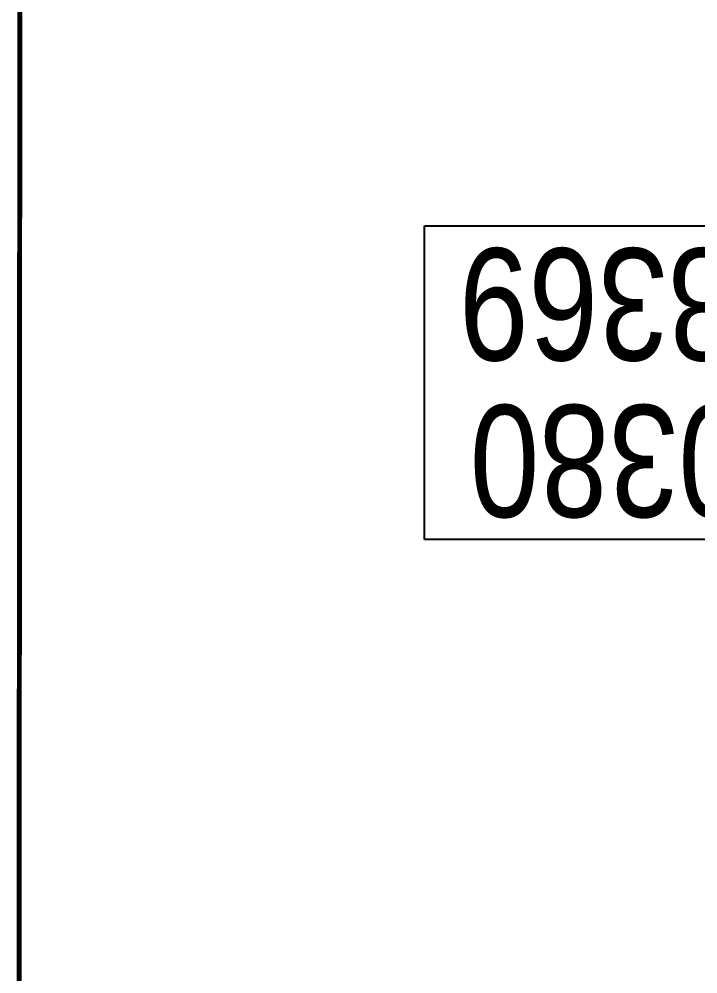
# Model space of a CAD drawing. Header units: centimetres. Extents: x -6122352 to 6876996, y -1694241 to 2592194.
# Drawn here: x 8239 to 10969, y -32314 to -28477 of the extents above; entities that cross this region are included whole.
import ezdxf
from ezdxf.xclip import XClip

# ---------------------------------------------------------------- set-up
doc = ezdxf.new("R2010")
doc.units = ezdxf.units.CM
doc.header["$MEASUREMENT"] = 0
doc.header["$XCLIPFRAME"] = 2
for name, pattern in [('DASHED2', [0.375, 0.25, -0.125]), ('XR-AR-END-SETTING OUT PLAN$0$23585-XR-AR-END-GROUND FLOOR$0$23261-XR-AR-SI-GF$0$HIDDEN', [0.375, 0.25, -0.125]), ('XR-AR-END-SETTING OUT PLAN$0$23585-XR-AR-END-GROUND FLOOR$0$XR-END-GROUND FLOOR PLAN$0$xf_6a1$0$DASHED', [0.75, 0.5, -0.25])]:
    doc.linetypes.add(name, pattern=pattern)
for name, color, linetype, lineweight in [('@ Foundations', 4, 'DASHED2', 50), ('XR-AR-END-SETTING OUT PLAN$0$23585-XR-AR-END-GROUND FLOOR$0$A-EQUP-KITN-PLAN', 202, 'Continuous', 9), ('XR-AR-END-SETTING OUT PLAN$0$23585-XR-AR-END-GROUND FLOOR$0$A-FLOR-OVHD', 9, 'XR-AR-END-SETTING OUT PLAN$0$23585-XR-AR-END-GROUND FLOOR$0$23261-XR-AR-SI-GF$0$HIDDEN', 15), ('XR-AR-END-SETTING OUT PLAN$0$23585-XR-AR-END-GROUND FLOOR$0$A-WALL', 7, 'Continuous', 30)]:
    doc.layers.add(name, color=color, linetype=linetype, lineweight=lineweight)
doc.layers.add('@MI-REF LAYER', color=7, linetype='Continuous')
doc.layers.add('B_TH_4', color=7, linetype='Continuous')
doc.styles.get("Standard").update_dxf_attribs({"font": 'arial.ttf'})
doc.styles.add('Xref group 33-41$0$Overall SOP Plan$0$LAC-609-NG10-1-XREF-GRID-125SC$0$GRID-DIM-NO', font='arial.ttf', dxfattribs={"width": 0.8})
doc.dimstyles.new('LEADER', dxfattribs={"dimtxt": 0.18, "dimasz": 0.25, "dimexe": 0.18, "dimexo": 0.0625, "dimgap": 0.09, "dimtad": 0, "dimtih": 1, "dimtoh": 1, "dimdec": 4, "dimzin": 0, "dimdsep": 46, "dimtxsty": 'Standard', "dimblk": 'DOT', "dimcen": 0.09, "dimadec": 0, "dimazin": 0, "dimtfac": 1, "dimtdec": 4, "dimtofl": 0, "dimtmove": 0, "dimatfit": 3, "dimldrblk": 'DOT', "dimfxl": 1, "dimtolj": 1, "dimtzin": 0, "dimarcsym": 0})

# ---------------------------------------------------------------- blocks, each defined once
blk = doc.blocks.new('XR-AR-END-SETTING OUT PLAN')
at = {"layer": 'XR-AR-END-SETTING OUT PLAN$0$23585-XR-AR-END-GROUND FLOOR$0$A-EQUP-KITN-PLAN', "color": 8}
for p, q in [((3650.109346702695, 14099.99880218506), (5250.113769307733, 14099.9988026619)), ((5250.113769546151, 13849.99880218506), (5250.113769307733, 14099.9988026619)), ((3650.109004810452, 13749.9988026619), (5250.113769248128, 13749.9988026619)), ((3850.109238997102, 11100.00033140182), (3850.107901349664, 13149.99880361557)), ((5650.107139065862, 13149.99880218506), (3850.107901349664, 13149.99880361557)), ((5650.107138469815, 11100.00778436661), (3850.109238997102, 11100.00033140182))]:
    blk.add_line(p, q, dxfattribs=at)
at = {"layer": 'XR-AR-END-SETTING OUT PLAN$0$23585-XR-AR-END-GROUND FLOOR$0$A-EQUP-KITN-PLAN', "color": 8, "linetype": 'XR-AR-END-SETTING OUT PLAN$0$23585-XR-AR-END-GROUND FLOOR$0$XR-END-GROUND FLOOR PLAN$0$xf_6a1$0$DASHED'}
blk.add_line((5650.107175782323, 10900.00331449509), (3850.106041803956, 10900.00036239624), dxfattribs=at)
at = {"layer": 'XR-AR-END-SETTING OUT PLAN$0$23585-XR-AR-END-GROUND FLOOR$0$A-FLOR-OVHD', "color": 8, "ltscale": 5}
for p, q in [((5250.252145186067, 13849.9988026619), (3650.247722819448, 13849.99880218506)), ((5250.113769248128, 13749.9988026619), (3650.10934664309, 13749.99880218506)), ((5650.107102051377, 12949.99724912643), (5650.107101693749, 11300.00188589096)), ((5750.105340138078, 12949.99724960327), (5750.107102289796, 11300.00188541412))]:
    blk.add_line(p, q, dxfattribs=at)
at = {"layer": 'XR-AR-END-SETTING OUT PLAN$0$23585-XR-AR-END-GROUND FLOOR$0$A-WALL', "color": 8}
for points in [[(5250.089069798589, 13749.99880170822), (5250.089070156217, 13849.99880313873), (5750.107358172536, 13849.99880313873), (5750.105340138078, 12949.99724960327), (5650.107102051377, 12949.99724912643), (5650.107250109315, 13749.99880218506)], [(5650.105998054147, 10500.00084495544), (5750.106065586209, 10500.00084400177), (5750.107102289796, 11300.00188541412), (5650.107101693749, 11300.00188589096)]]:
    blk.add_lwpolyline(points, close=True, dxfattribs=at)
blk.add_lwpolyline([(3850.106042101979, 10500.01968860626), (5750.107330158353, 10500.00084400177), (5750.107415214181, 10250.00188541412), (4790.107357934117, 10249.9985537529), (4790.107358291745, 10149.99855566025), (4540.107357993722, 10149.99855566025), (4540.10735835135, 10249.9985537529), (3000.102095916867, 10249.99855327606), (3000.102079048753, 11999.99910259247), (3250.104392960668, 11999.99910163879), (3250.104392841458, 11100.02067995071), (3850.106042161584, 11100.02068090439), (3850.10604198277, 10499.99947547913)], dxfattribs=at)
blk = doc.blocks.new('END UNIT')
at = {"xscale": 0.001, "yscale": 0.001, "zscale": 0.001}
blk.add_blockref('XR-AR-END-SETTING OUT PLAN', (-9.150201729830158, 0), dxfattribs=at)
blk = doc.blocks.new('TH_4')
at = {"xscale": -1}
blk.add_blockref('END UNIT', (495826.3053798428, 2769130.514097063), dxfattribs=at)
blk = doc.blocks.new('A$C780da55d')
at = {"layer": 'B_TH_4', "xscale": 1.000039159572381, "yscale": 1.000039159572381, "zscale": 1.000039159572381}
blk.add_blockref('TH_4', (-495814.0704651335, -2769239.302089663), dxfattribs=at)
blk = doc.blocks.new('23585-XR-AR-MALDIVE-2$0$TH_4')
blk.add_blockref('A$C780da55d', (495794.655359471, 2769130.864096801))
at = {"layer": '@ Foundations', "linetype": 'DASHED2', "ltscale": 0.25}
blk.add_lwpolyline([(495831.2804292943, 2769142.764569025), (495833.3804292943, 2769142.764569025), (495833.3804292943, 2769145.464569025), (495831.2804292943, 2769145.464569025)], close=True, dxfattribs=at)
blk = doc.blocks.new('_Dot')
at = {"color": 0, "linetype": 'ByBlock', "lineweight": -2}
blk.add_line((-0.5, 0), (-1, 0), dxfattribs=at)
at = {"color": 0, "linetype": 'ByBlock', "const_width": 0.5}
blk.add_lwpolyline([(-0.25, 0, 1), (0.25, 0, 1)], format="xyb", close=True, dxfattribs=at)

msp = doc.modelspace()

# ---------------------------------------------------------------- hatches: boundary and pattern name
at = {"layer": '@MI-REF LAYER'}
h = msp.add_hatch(dxfattribs=at)
h.set_pattern_fill('ANSI31', color=256, scale=1999.999998458916, angle=186.7183412143764)
h.set_pattern_definition([(231.7183412143764, (-2377109729.195271, -1504175463.930205), (196.2436825049419, -154.8819453021617), [])])
h.paths.add_polyline_path([(43738.68073460458, -23655.90952470124), (43736.25648319626, -37929.51737877565), (37486.01097863109, -37928.44418349574), (37486.197243826, -37627.81458012816), (13684.76385099723, -37623.72777045512), (13684.84687722102, -37924.35742077498), (7434.601372835674, -37923.28422825205), (7437.096943610057, -23649.45334290319)])

# ---------------------------------------------------------------- next in the draw order: block references
ref = msp.add_blockref('23585-XR-AR-MALDIVE-2$0$TH_4', (496315359.3231163, 2769027187.440401), dxfattribs=dict(at, xscale=1000, yscale=1000, zscale=1000, rotation=179.9901620673911))
XClip(ref).set_block_clipping_path([(495793.2153157629, 2769154.4444269473), (495793.2173948847, 2769130.5145464716), (495835.2580214902, 2769130.5142366327), (495835.25754821487, 2769154.44424064), (495826.3056661505, 2769154.414231853), (495820.30566120474, 2769154.4142318536), (495814.3055188013, 2769154.4143793155), (495808.30551642505, 2769154.4143793155), (495802.30551159196, 2769154.414379318)])

# ---------------------------------------------------------------- next in the draw order: wipeouts: each hides what was drawn before it
at = {"color": 10}
msp.add_wipeout([(43738.68073460458, -23655.909524701237), (43736.25648319626, -37929.51737877564), (37486.010978631086, -37928.44418349573), (37486.197243826, -37627.81458012815), (13684.763850997228, -37623.72777045512), (13684.846877221024, -37924.35742077497), (7434.601372835674, -37923.28422825205), (7437.096943610057, -23649.453342903194)], dxfattribs=at).dxf.layer = '@MI-REF LAYER'

# ---------------------------------------------------------------- next in the draw order: linework, layer by layer
at = {"layer": '@MI-REF LAYER', "color": 1, "const_width": 19.99999999999999}
msp.add_lwpolyline([(4572.265560191201, -41909.35826048387), (8234.699483755801, -38630.33821127684), (8244.538270575751, -25754.69250089318), (8949.033435192448, -25753.98951149006), (8244.538270575751, -25754.69250089318), (8242.210950194707, -22444.0214797439), (4521.340770562556, -18215.36748148876)], dxfattribs=at)

# ---------------------------------------------------------------- next in the draw order: texts
at = {"layer": '@MI-REF LAYER', "color": 7, "insert": (12016.48230314896, -30477.94883213009, -157.4610399852849), "char_height": 450, "width": 2056.8768805703, "attachment_point": 1, "rotation": 179.98916284672137, "line_spacing_factor": 0.8394388776454546, "style": 'Xref group 33-41$0$Overall SOP Plan$0$LAC-609-NG10-1-XREF-GRID-125SC$0$GRID-DIM-NO', "bg_fill": 19, "box_fill_scale": 1.2, "bg_fill_color": 256, "bg_fill_transparency": 0}
msp.add_mtext('\\pxqc;MA0380\\P9218369', dxfattribs=at)

# ---------------------------------------------------------------- next in the draw order: leaders
at = {"layer": '@MI-REF LAYER', "linetype": 'DASHED2'}
msp.add_leader([(6018.582567712905, -28669.84006908866, 157.4610399852849), (8726.202625158568, -33544.11085795476, 157.4610399852849)], dimstyle='LEADER', dxfattribs=at)

# ---------------------------------------------------------------- next in the draw order: wipeouts: each hides what was drawn before it
at = {"color": 10}
msp.add_wipeout([(15909.757015057516, -31451.774803935732), (8724.033361883576, -31450.535797214827), (8723.464081678958, -34752.12466730612), (15909.187735246513, -34753.36367283137), (15909.757014704426, -31451.774804239663)], dxfattribs=at).dxf.layer = '@MI-REF LAYER'

doc.saveas('drawing.dxf')
